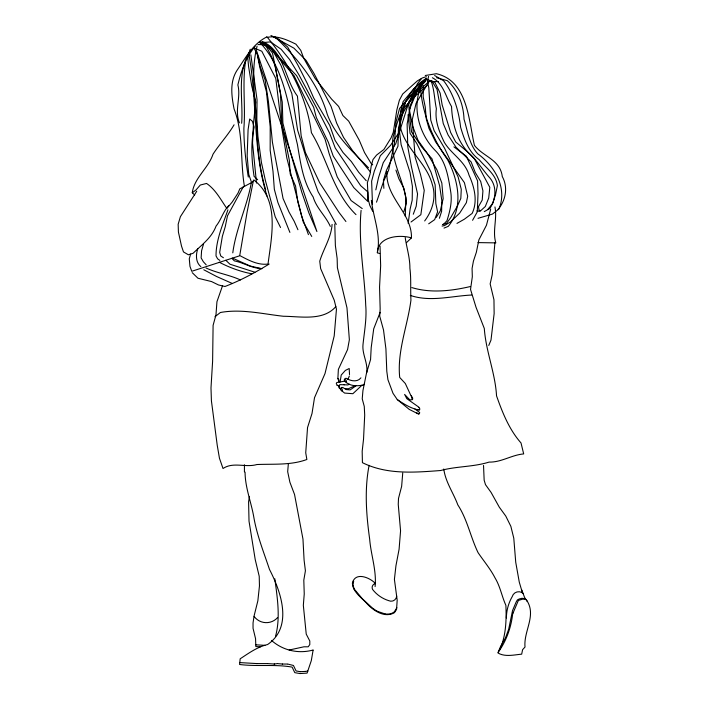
<?xml version="1.0" encoding="UTF-8"?>
<svg xmlns="http://www.w3.org/2000/svg" width="709" height="709" viewBox="0 0 709 709"><rect width="100%" height="100%" fill="white"/><g stroke="black" fill="none" stroke-linecap="round" stroke-linejoin="round"><path stroke-width="1.06" d="M372.5 204.387L371.631 181.203L374.317 171.135L380.325 155.723L390.597 145.283L399.53 131.661L400.7 110.701L403.129 101.591L413.843 88.669L426.791 78.619M402.739 472.965L401.64 486.347L398.511 498.383L398.245 504.374L400.567 530.837L399.087 549.227L395.95 565.72L394.408 579.359L397.182 600.16L396.553 609.474L394.496 612.629C384.411 618.576 372.571 610.174 365.95 602.526C360.615 596.996 352.648 591.439 352.382 583.117C355.174 571.649 369.212 577.348 374.813 582.887M405.238 216.21L405.956 197.74L403.926 188.372L398.839 178.739L395.923 170.071M423.211 85.559L423.202 96.903L425.232 106.97L426.304 119.015L428.963 128.382L435.645 141.96L464.395 182.638L467.692 196.207L466.354 202.703L459.654 213.143L450.534 221.864L444.472 225.622L442.053 226.065M361.094 210.369C358.098 242.079 364.568 273.523 365.711 305.171C366.881 318.456 364.346 331.528 362.99 344.671C362.024 354.385 368.095 362.928 366.748 372.65M380.042 246.067L380.653 265.689L379.554 287.092L380.166 309.018L379.714 316.152L383.516 329.977L385.918 348.899L386.786 371.206L387.929 379.678L393.008 393.318L397.27 399.566L409.182 409.341L418.275 413.967L419.391 413.808L419.71 412.532L414.925 409.022M375.096 586.591C376.727 570.497 370.913 555.041 369.664 539.132C366.287 514.849 364.364 489.556 369.105 465.352M494.917 242.62L492.206 274.729L490.158 283.901L493.96 299.765L494.138 313.591L490.991 340.09L488.758 345.443M251.305 182.718C247.078 206.434 235.946 228.821 232.791 252.856M379.696 253.565L377.356 252.75C381.141 234.865 373.43 217.885 371.356 200.372M483.529 465.467L484.158 480.188L485.488 484.646L491.089 492.427L499.287 507.157L505.783 516.081L510.861 526.344L513.786 538.193L515.735 562.281L519.28 582.16L522.515 593.132M288.324 464.12L287.677 471.698L289.892 482.217L294.536 494.448L302.965 539.062L304.09 560.083L305.411 570.789L303.807 580.157L304.241 593.982L303.337 605.318L306.235 634.121L309.798 641.007L309.798 644.57L308.202 646.803L303.993 646.794L289.13 650.029M512.811 612.479C511.535 625.941 507.015 639.367 499.393 650.57M313.103 650.18L311.304 660.628L307.086 673.116L299.951 673.55L294.793 672.655L292.126 667.107C274.888 664.067 257.066 666.726 239.58 664.484L240.174 658.803C248.797 653.157 257.376 646.874 267.621 644.525C293.313 626.765 281.048 591.847 269.482 569.416C263.81 552.391 257.066 535.579 253.928 517.854C251.367 502.486 245.137 487.774 245.057 472.097M245.482 61.736C242.23 83.777 245.633 106.058 243.887 128.187C243.878 144.601 245.731 160.872 248.292 177.055M332.087 224.416C331.236 237.568 323.508 248.779 319.75 261.169L320.636 268.56L334.24 300.235L336.456 309.159L334.205 335.915L324.988 373.625L314.512 397.696L312.013 413.489L307.538 427.571L305.73 452.794L306.864 459.485C290.956 465.423 273.577 463.828 256.915 464.528C245.704 467.887 233.305 461.586 223.016 468.507L219.453 458.244L217.238 445.314L211.424 400.904L210.99 387.965L212.611 361.209L213.099 325.342L215.979 314.831L216.945 301.706L222.475 285.895M408.162 223.353L410.148 208.889L412.195 200.168L412.408 186.343L409.997 172.322L401.108 144.601L399.087 128.09L405.61 101.786L424.363 81.101M377.356 252.75C377.844 236.487 399.158 234.262 411.459 237.878C412.08 212.789 384.907 197.155 386.999 171.596M249.488 496.442L248.593 501.795L249.019 521.159L255.222 559.587L259.219 576.284L259.459 585.909L257.854 600.815L254.079 615.97L253.042 622.919L253.042 628.28L255.559 638.685L255.834 646.555L260.398 646.821M194.718 194.975L192.272 192.795C194.231 177.773 208.286 168.396 213.019 154.208C219.577 144.033 227.899 135.259 234.076 124.802M197.758 248.806C195.755 254.691 195.595 262.392 200.86 266.646M428.573 76.386L427.483 81.739L428.821 87.792L430.762 120.096L434.121 130.616L444.552 148.208L458.156 177.02L461.267 189.321L460.815 198.431L457.429 206.009L450.729 217.601L446.51 223.388L442.496 224.531M490.681 209.164L486.463 225.214L478.859 239.926L476.368 252.218L473.426 261.134L472.079 268.463L472.327 276.74L470.528 289.423L476.049 307.334L484.309 328.489C485.887 351.398 495.254 372.978 496.539 395.844C502.38 412.496 509.213 429.636 521.018 442.957L523.685 453.92C511.65 454.939 501.36 462.41 489.077 462.1C473.24 467.054 456.587 466.159 440.652 470.519C414.331 472.495 386.875 474.808 362.423 462.667L362.175 451.261L363.531 439.226L364.701 415.137L364.266 406.408L362.228 398.83L362.937 390.606L366.526 372.969L370.559 359.587L371.206 347.552L373.714 328.825L380.166 312.323M257.092 46.138C251.163 69.216 254.434 93.384 256.383 116.79C256.888 141.295 258.67 166.163 265.671 189.755M375.832 189.87L378.517 177.64L383.25 162.671L395.755 143.697L409.182 101.157L416.325 92.879L429.911 80.658M275.571 636.159C280.587 617.583 277.316 597.678 274.826 578.783M190.641 254.052L189.276 258.803L189.968 266.38L191.749 271.29L239.474 255.86M203.492 244.144L201.578 250.782L201.126 257.925L203.35 261.745L206.213 264.874M403.9 211.557L406.399 203.093C404.653 180.316 389.33 160.491 393.087 137.005C399.291 115.31 405.956 90.539 426.596 78.176M250.215 49.258L247.716 57.021L248.602 66.646L251.704 85.824L255.701 102.078L253.45 123.738L252.537 143.103L256.507 183.055M439.385 218.283L441.618 211.344L441.822 200.638L439.607 185.731L432.056 158.896L421.811 147.1L411.566 131.927L410.05 120.335L408.73 104.462L412.948 93.127L417.415 83.768L421.438 78.61M512.811 613.569L518.368 600.443L522.834 599.114L526.211 599.566C537.2 615.031 523.437 630.788 525.014 647.025L522.586 649.701L521.691 654.159C513.963 654.877 505.145 657.128 498.055 653.051C505.88 638.8 506.607 621.323 505.88 605.335C501.821 596.349 500.244 586.458 495.015 577.87C490.371 568.822 483.768 561.067 478.088 552.683C470.501 537.041 467.391 519.564 457.819 504.879C453.361 492.728 445.518 482.147 443.772 468.995M413.267 214.242L416.21 206.222L417.557 193.929L411.53 167.164L407.79 146.834L407.117 124.084L410.706 104.471L415.882 92.436L420.986 83.768L424.806 81.101M376.514 202.162L383.675 181.212L388.594 170.257L394.417 143.253L395.968 122.099L399.548 108.468L411.867 94.022L424.106 81.739M227.935 209.784C222.786 224.682 215.935 239.979 216.032 255.958L217.628 258.829L219.852 260.425M352.905 583.339L353.694 581.442L353.171 581.22M416.068 93.579L409.359 109.629L412.47 125.688L418.062 140.409L427.412 153.543L436.948 169.868L441.84 183.055L443.16 198.671L440.28 210.901L436.265 217.388M347.924 379.35L349.36 376M424.106 81.101C410.316 102.406 417.92 132.938 434.998 150.237C445.934 161.076 448.168 176.319 450.561 190.836C452.439 201.143 450.047 210.945 446.962 220.712L443.134 224.726M249.063 52.821C236.611 74.418 243.355 99.845 241.663 123.277M243.373 186.609L227.483 215.837L225.24 226.729L222.36 236.345L219.675 252.395L220.747 255.967L223.424 257.757M340.426 389.081L338.991 387.805L339.788 384.615L344.255 384.774M396.863 607.737L394.027 612.319M472.575 220.295L477.299 211.831L478.017 193.796L477.582 180.866L466.398 156.264L453.92 146.878M498.019 652.51L500.607 646.378L505.446 637.985L508.672 629.273L512.545 610.555L516.09 602.163L517.384 599.903L519.316 598.937L521.904 598.29L525.13 598.618M252.528 182.062L253.831 179.926C279.949 199.991 271.636 235.955 268.02 264.04C257.952 265.432 248.354 260.079 239.739 255.541L247.113 212.035L253.193 181.717L239.81 188.833L238.02 193.105L232.215 202.012L226.853 208.446C220.685 199.663 215.696 189.604 206.558 183.445L200.31 185.031L196.038 189.932L192.272 192.795M424.664 220.951C432.534 210.413 436.443 197.359 432.286 184.384C425.861 160.19 400.425 145.735 399.353 119.617L412.31 96.247L426.153 80.401M196.739 191.27L180.396 216.679L178.163 224.257L178.411 232.029L181.513 246.112L183.48 251.917L188.39 254.788L193.105 253.264C201.613 244.915 211.672 237.843 216.068 226.082C221.208 219.843 223.007 211.574 228.644 205.77M362.122 385.093L352.869 393.708L344.574 393.07L340.612 389.835L341.543 387.486L342.819 387.486L346.169 389.56L350.157 389.879L355.9 385.891M364.355 383.977L363.717 384.934C357.371 386.245 350.379 386.423 345.301 381.672A1.772 1.772 0 0 1 346.196 378.296C350.547 380.981 357.309 382.532 360.916 377.862M335.827 306.616C323.153 321.248 300.554 316.391 283.387 316.258C262.543 313.954 241.335 308.672 220.41 312.492L214.995 316.701M255.116 46.324C245.961 57.34 241.113 71.13 237.878 84.92C241.113 97.612 234.227 110.569 239.429 122.825M498.072 209.43C505.792 200.425 508.211 187.247 502.309 176.621C500.226 159.569 483.334 156.831 474.436 145.372C468.596 119.91 467.674 80.941 436.416 73.718L425.258 75.491M488.005 209.164L492.728 203.368L495.6 194.452L497.399 185.536C495.928 174.308 485.895 167.785 479.133 159.649C468.605 151.921 464.182 139.327 460.628 127.265C458.688 110.764 453.902 94.262 443.737 80.861L434.626 75.508M406.47 242.646L411.459 237.878M427.04 85.559L414.535 96.699L403.12 108.725L398.449 128.347L397.979 146.187L386.361 170.514L383.418 180.511L383.861 188.346M411.025 222.014L420.845 214.703L424.248 190.367L420.446 174.308L415.111 157.097L412.284 119.635L416.059 103.39L429.016 81.553L438.384 81.553M428.679 223.822L434.67 219.622L437.604 211.787L435.831 203.563L435.149 184.836L430.957 172.083L416.91 143.723L410.041 133.265L408.021 114.725M269.163 264.04C255.098 272.681 240.413 280.551 224.983 286.489L218.487 284.956L211.548 281.57L197.979 278.238L192.192 272.628M349.2 384.136L347.924 384.934L344.095 384.774M266.726 36.974C253.228 43.71 246.005 57.101 237.896 69.057C229.415 80.923 231.453 95.609 234.094 109C243.701 133.753 240.085 160.588 244.41 186.387M456.959 223.406L464.36 219.205L472.141 213.418C477.955 201.196 474.41 186.972 469.057 175.247C465.201 161.253 451.571 154.367 444.366 142.412C439.27 131.883 434.652 120.716 436.381 108.761C434.484 99.668 434.378 90.096 431.249 81.296M484.247 211.645L489.786 208.526C495.786 199.646 497.239 186.866 490.079 178.198C482.474 169.726 476.608 159.809 467.993 152.249C456.676 139.974 452.182 122.905 451.544 106.554C445.589 96.513 443.506 83.662 432.393 77.733M390.313 614.012L394.257 612.115M354.305 386.05L348.403 388.762L345.212 388.603M470.28 286.551C451.491 290.947 430.691 293.366 411.849 287.579M444.029 228.103L448.292 226.322C463.961 207.303 458.12 179.882 447.663 159.809C432.632 139.07 422.724 114.344 420.534 88.678M426.348 76.643L422.325 77.972L417.424 80.835L402.685 94.013L399.371 100.253L396.872 109.806L393.282 132.353L391.049 137.892L383.897 149.484L376.568 155.085L372.996 159.543L371.206 166.039L370.045 174.06L367.359 182.727L368.237 199.477L369.823 205.468L372.686 211.273M477.99 218.328L492.463 214.074L498.968 208.987C507.626 187.965 494.758 166.128 477.804 153.853C469.066 144.423 467.736 131.05 464.014 119.245C463.5 104.959 458.244 90.247 447.299 80.675L436.602 77.733M345.053 381.105L336.757 382.541L336.279 383.658L337.236 385.253L338.991 386.05M274.179 664.067L277.122 663.624M304.648 671.476L307.857 671.113M261.116 42.77L270.475 41.884L281.172 49.284L289.635 59.556L298.985 74.915L320.158 114.628L329.508 132.929L335.286 148.092L360.668 185.652L367.803 191.9L367.803 201.453L353.791 187.619L333.239 156.122L328.347 142.287L316.338 117.561L313.67 107.298L296.566 75.615L267.355 44.809L257.987 44.543M267.807 37.231C277.706 35.485 287.216 39.926 295.901 44.144L300.793 50.392L303.718 58.227L315.035 78.309L331.52 99.03L338.645 106.43L342.908 115.549L348.695 121.159L359.188 140.09L364.532 152.586L371.206 163.549L372.73 164.887M471.609 295.033C451.19 296.025 430.363 302.229 410.316 295.414M299.88 671.653L304.79 671.467M385.492 614.118L390.535 613.959M256.818 663.58L267.382 663.58M282.315 664.049L287.473 664.058M255.931 644.818L264.927 645.341M239.695 662.587L256.933 663.58M267.506 663.58L274.596 664.049M417.636 409.82L419.551 409.979L419.71 408.384L418.913 407.427M277.582 663.606L282.483 664.058M261.905 268.729L250.18 265.999L232.49 258.12M477.963 242.602L495.804 242.877C492.294 231.072 497.364 218.824 494.953 206.939M480.418 210.493L479.089 210.298L478.451 206.736L482.217 200.044L482.926 190.872L480.711 181.504L475.305 172.579L471.104 161.874L455.958 147.135L448.132 135.091L443.24 123.49L437.036 89.334L431.692 80.658M476.856 210.936L479.975 211.388L485.328 206.487L488.714 198.015L489.813 187.309L474.427 158.754L467.293 151.611L455.71 141.977L450.623 132.415L442.177 104.95L440.156 93.163L434.812 82.191L425.896 79.062M260.433 268.498C251.154 267.975 243.364 262.631 234.378 260.885L231.825 258.333M300.279 671.68L296.078 670.953L293.446 665.476L287.934 664.111M251.792 273.798C240.422 271.609 229.468 267.577 219.214 262.206M417.964 409.846C410.387 408.154 403.651 403.846 397.27 399.566M376.86 611.149L385.696 614.145M254.93 272.238L229.92 264.191L225.808 260.274M232.401 283.529L216.529 276.475L203.793 269.774M206.018 267.993C217.087 273.116 229.424 274.844 240.475 279.958M254.416 48.115L261.807 51.243L275.792 78.46L281.792 127.78L286.861 158.107L303.292 222.156L311.747 236.443M272.717 36.345L278.513 39.022L287.677 47.06L297.913 65.104L307.263 83.396L313.679 97.931L329.703 125.342L335.047 140.32L343.059 152.559L351.327 161.555L358.71 172.269L366.287 180.751M262.002 41.432C284.318 50.401 284.415 78.921 297.434 96.132L301.157 135.827L305.402 152.524L319.644 182.674L338.982 212.381L345.912 221.5M270.935 35.45L293.916 48.15L306.137 60.46L313.963 73.399L331.068 106.421L336.651 123.118L343.519 137.404L352.683 150.787L370.497 172.021M259.139 42.318L270.918 48.832L294.084 75.801L325.041 139.168L329.233 153.888L337.236 176.895L351.097 200.55L362.237 208.588M259.778 41.423L266.717 45.704L272.504 53.033L282.262 102.105L282.882 123.065L289.095 147.605L301.795 192.272L308.911 212.992L316.914 231.542L256.64 51.048L259.751 67.107L266.416 91.638L270.2 126.876L270.173 150.255L273.018 171.472L274.339 189.321L277.893 202.508L289.901 232.401M262.259 42.318L271.361 47.937L280.968 65.343L291.833 93.641L297.594 130.022L307.812 163.035L318.04 191.59L336.296 224.425M408.224 398.493L410.298 399.929L412.532 399.61L412.691 398.174L411.255 395.782M377.002 611.22L372.42 608.056L362.37 598.777M418.859 407.17L406.833 398.68L404.609 394.417L408.419 398.431M257.659 179.74L254.088 176.364C251.606 160.172 250.676 143.121 254.141 127.053L252.369 121.248L249.692 119.015L248.088 129.72L247.166 156.033L248.744 174.379L251.598 182.603M259.583 42.123C285.541 69.526 288.678 109.266 297.381 144.299C300.519 162.432 302.725 181.176 313.13 196.942C316.462 208.224 325.626 215.882 330.305 226.393M274.941 36.788C297.691 58.475 318.43 83.768 327.301 114.45C335.454 136.155 352.701 151.717 368.529 167.82M354.225 589.046L362.45 598.857M355.989 214.632C332.982 192.148 327.664 159.277 311.411 132.716C306.705 97.098 289.573 64.28 266.912 36.779M527.283 601.542L524.616 597.519L521.753 589.941M253.973 48.115L257.34 54.168L260.194 66.655L265.086 79.789L268.445 101.644L272.416 142.234L283.059 198.502L289.033 212.08L294.182 221.261L297.931 229.734M264.04 42.132L270.909 55.267L275.172 65.972L280.489 93.88L281.801 123.322L289.343 160.34L290.22 173.98L295.556 186.024L297.771 201.64L301.511 215.66L308.442 234.652M280.542 227.483L275.198 216.777L265.432 180.644L261.435 162.547L257.89 136.225L256.826 119.28L257.039 99.659L250.844 54.797M411.105 396.012L405.318 383.516L399.716 377.463C396.987 351.177 407.622 325.901 410.945 300.129C410.351 289.485 411.264 278.841 409.899 268.206C409.988 257.651 406.674 247.875 405.211 237.621M353.073 585.616L354.34 589.232M267.054 196.109C252.51 150.6 257.447 101.883 249.054 55.24M352.949 583.082L353.109 585.767M349.519 374.565L349.2 368.503L345.372 370.417L341.224 375.043L340.107 381.903L339.469 382.541L337.874 378.712L338.37 369.371L347.57 349.564L349.36 339.753L346.976 307.83L337.395 267.683L337.147 258.51L335.375 245.571L334.763 223.973M244.428 464.776L244.428 471.91M313.077 650.029A44.64 44.64 0 0 1 271.476 640.413M277.618 617.566A15.075 15.075 0 0 1 254.141 616.458M396.712 596.056A5.566 5.566 0 0 1 388.665 600.638A32.791 32.791 0 0 1 372.571 589.427A4.077 4.077 0 0 1 375.256 583.587M506.386 618A43.462 43.462 0 0 1 512.19 596.686A6.753 6.753 0 0 1 523.534 593.761M337.076 385.412A2.313 2.313 0 0 1 338.672 386.05M339.15 387.486A2.951 2.951 0 0 1 340.586 388.762M344.574 379.51A1.826 1.826 0 0 1 346.169 382.222M337.874 378.393A2.03 2.03 0 0 1 338.512 381.265M341.543 388.284A3.27 3.27 0 0 1 342.181 391.474M416.52 413.01A3.084 3.084 0 0 1 418.753 413.967M416.679 409.501A28.865 28.865 0 0 1 419.71 409.66M412.372 399.132A3.625 3.625 0 0 1 411.574 396.26"/></g></svg>
